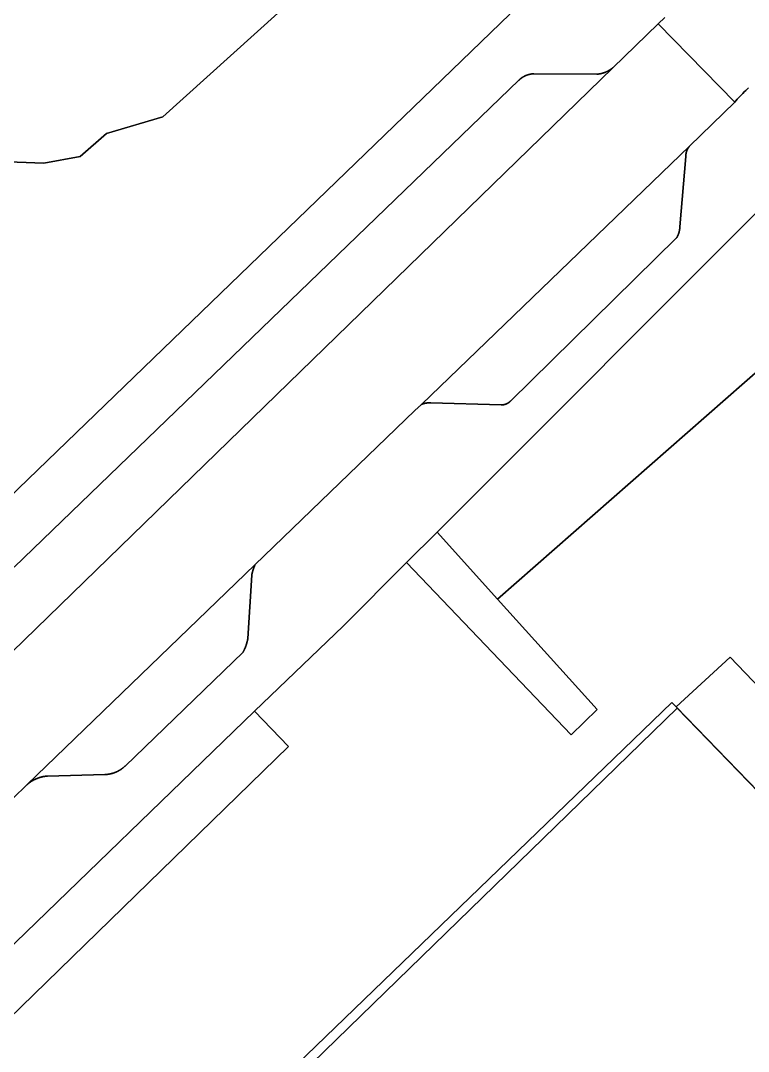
# Model space of a CAD drawing. Header units: metres. Extents: x -127 to 442, y -186 to 462.
# Drawn here: x 61.92 to 85.85, y 60.26 to 94.18 of the extents above; entities that cross this region are included whole.
import ezdxf

# ---------------------------------------------------------------- set-up
doc = ezdxf.new("R2010")
doc.units = ezdxf.units.M

msp = doc.modelspace()

# ---------------------------------------------------------------- linework, layer by layer
at = {"layer": 'building_2', "color": 1}
msp.add_lwpolyline([(104.297, 49.312), (104.68, 49.688), (83.508, 71.562), (71.508, 59.875), (72.352, 59.031), (73.648, 57.688), (74.773, 56.531), (76.391, 57.469), (75.078, 56.25), (80.109, 51.094), (83.438, 47.719), (83.984, 47.938), (84.32, 46.812), (85.305, 45.812), (86.844, 45.594), (88.094, 42.969), (89.672, 41.344), (89.781, 41.25), (93.445, 38.812), (92.781, 38.188), (93.102, 37.844), (104.633, 48.969), (104.297, 49.312)], close=True, dxfattribs=at)
at = {"layer": 'road_0', "color": 8}
for points in [[(78.006, 94.402), (57.075, 74.192)], [(61.661, 68.589), (62.132, 69.044), (69.625, 76.274), (74.886, 81.349), (74.886, 81.349), (75.098, 81.553), (83.913, 90.048), (85.404, 91.499), (82.892, 94.08), (81.391, 92.631), (61.228, 73.025)], [(61.706, 76.197), (78.306, 92.225), (78.306, 92.225), (78.31, 92.229), (78.314, 92.233), (78.318, 92.236), (78.322, 92.24), (78.326, 92.244), (78.33, 92.247), (78.334, 92.251), (78.338, 92.254), (78.343, 92.258), (78.347, 92.262), (78.351, 92.265), (78.355, 92.268), (78.359, 92.272), (78.364, 92.275), (78.368, 92.279), (78.372, 92.282), (78.377, 92.285), (78.381, 92.289), (78.386, 92.292), (78.39, 92.295), (78.395, 92.298), (78.399, 92.301), (78.404, 92.304), (78.408, 92.308), (78.413, 92.311), (78.417, 92.314), (78.422, 92.317), (78.426, 92.319), (78.431, 92.322), (78.436, 92.325), (78.44, 92.328), (78.445, 92.331), (78.45, 92.334), (78.455, 92.336), (78.459, 92.339), (78.464, 92.342), (78.469, 92.344), (78.474, 92.347), (78.479, 92.35), (78.483, 92.352), (78.488, 92.355), (78.493, 92.357), (78.498, 92.359), (78.503, 92.362), (78.508, 92.364), (78.513, 92.367), (78.518, 92.369), (78.523, 92.371), (78.528, 92.373), (78.533, 92.375), (78.538, 92.378), (78.543, 92.38), (78.548, 92.382), (78.553, 92.384), (78.558, 92.386), (78.563, 92.388), (78.569, 92.39), (78.574, 92.391), (78.579, 92.393), (78.584, 92.395), (78.589, 92.397), (78.594, 92.399), (78.6, 92.4), (78.605, 92.402), (78.61, 92.403), (78.615, 92.405), (78.621, 92.407), (78.626, 92.408), (78.631, 92.41), (78.636, 92.411), (78.642, 92.412), (78.647, 92.414), (78.652, 92.415), (78.658, 92.416), (78.663, 92.417), (78.668, 92.419), (78.674, 92.42), (78.679, 92.421), (78.684, 92.422), (78.69, 92.423), (78.695, 92.424), (78.701, 92.425), (78.706, 92.426), (78.711, 92.427), (78.717, 92.428), (78.722, 92.428), (78.728, 92.429), (78.733, 92.43), (78.738, 92.43), (78.744, 92.431), (78.749, 92.432), (78.755, 92.432), (78.76, 92.433), (78.766, 92.433), (78.771, 92.434), (78.777, 92.434), (78.782, 92.434), (78.788, 92.435), (78.793, 92.435), (78.793, 92.435), (80.866, 92.421), (80.866, 92.421), (80.872, 92.421), (80.878, 92.422), (80.883, 92.422), (80.889, 92.423), (80.895, 92.423), (80.901, 92.424), (80.907, 92.424), (80.912, 92.425), (80.918, 92.426), (80.924, 92.426), (80.93, 92.427), (80.935, 92.428), (80.941, 92.429), (80.947, 92.429), (80.953, 92.43), (80.958, 92.431), (80.964, 92.432), (80.97, 92.433), (80.976, 92.434), (80.981, 92.435), (80.987, 92.436), (80.993, 92.438), (80.998, 92.439), (81.004, 92.44), (81.01, 92.441), (81.015, 92.443), (81.021, 92.444), (81.027, 92.445), (81.032, 92.447), (81.038, 92.448), (81.044, 92.45), (81.049, 92.451), (81.055, 92.453), (81.06, 92.454), (81.066, 92.456), (81.072, 92.457), (81.077, 92.459), (81.083, 92.461), (81.088, 92.463), (81.094, 92.464), (81.099, 92.466), (81.105, 92.468), (81.11, 92.47), (81.116, 92.472), (81.121, 92.474), (81.127, 92.476), (81.132, 92.478), (81.137, 92.48), (81.143, 92.482), (81.148, 92.484), (81.154, 92.487), (81.159, 92.489), (81.164, 92.491), (81.17, 92.493), (81.175, 92.496), (81.18, 92.498), (81.186, 92.501), (81.191, 92.503), (81.196, 92.505), (81.201, 92.508), (81.207, 92.51), (81.212, 92.513), (81.217, 92.516), (81.222, 92.518), (81.227, 92.521), (81.232, 92.524), (81.238, 92.526), (81.243, 92.529), (81.248, 92.532), (81.253, 92.535), (81.258, 92.538), (81.263, 92.541), (81.268, 92.544), (81.273, 92.547), (81.278, 92.55), (81.283, 92.553), (81.288, 92.556), (81.293, 92.559), (81.298, 92.562), (81.303, 92.565), (81.307, 92.568), (81.312, 92.571), (81.317, 92.575), (81.322, 92.578), (81.327, 92.581), (81.331, 92.585), (81.336, 92.588), (81.341, 92.591), (81.345, 92.595), (81.35, 92.598), (81.355, 92.602), (81.359, 92.605), (81.364, 92.609), (81.369, 92.613), (81.373, 92.616), (81.378, 92.62), (81.382, 92.624), (81.387, 92.627), (81.391, 92.631), (81.391, 92.631), (82.892, 94.08), (83.109, 94.289)], [(83.109, 94.289), (82.892, 94.08), (85.404, 91.499), (85.404, 91.499), (85.446, 91.549), (85.49, 91.599), (85.534, 91.648), (85.579, 91.697), (85.624, 91.744), (85.671, 91.791), (85.718, 91.837), (85.766, 91.883), (85.815, 91.927), (85.864, 91.971)], [(61.228, 73.025), (81.391, 92.631), (81.391, 92.631), (81.387, 92.627), (81.382, 92.624), (81.378, 92.62), (81.373, 92.616), (81.369, 92.613), (81.364, 92.609), (81.359, 92.605), (81.355, 92.602), (81.35, 92.598), (81.345, 92.595), (81.341, 92.591), (81.336, 92.588), (81.331, 92.585), (81.327, 92.581), (81.322, 92.578), (81.317, 92.575), (81.312, 92.571), (81.307, 92.568), (81.303, 92.565), (81.298, 92.562), (81.293, 92.559), (81.288, 92.556), (81.283, 92.553), (81.278, 92.55), (81.273, 92.547), (81.268, 92.544), (81.263, 92.541), (81.258, 92.538), (81.253, 92.535), (81.248, 92.532), (81.243, 92.529), (81.238, 92.526), (81.232, 92.524), (81.227, 92.521), (81.222, 92.518), (81.217, 92.516), (81.212, 92.513), (81.207, 92.51), (81.201, 92.508), (81.196, 92.505), (81.191, 92.503), (81.186, 92.501), (81.18, 92.498), (81.175, 92.496), (81.17, 92.493), (81.164, 92.491), (81.159, 92.489), (81.154, 92.487), (81.148, 92.484), (81.143, 92.482), (81.137, 92.48), (81.132, 92.478), (81.127, 92.476), (81.121, 92.474), (81.116, 92.472), (81.11, 92.47), (81.105, 92.468), (81.099, 92.466), (81.094, 92.464), (81.088, 92.463), (81.083, 92.461), (81.077, 92.459), (81.072, 92.457), (81.066, 92.456), (81.06, 92.454), (81.055, 92.453), (81.049, 92.451), (81.044, 92.45), (81.038, 92.448), (81.032, 92.447), (81.027, 92.445), (81.021, 92.444), (81.015, 92.443), (81.01, 92.441), (81.004, 92.44), (80.998, 92.439), (80.993, 92.438), (80.987, 92.436), (80.981, 92.435), (80.976, 92.434), (80.97, 92.433), (80.964, 92.432), (80.958, 92.431), (80.953, 92.43), (80.947, 92.429), (80.941, 92.429), (80.935, 92.428), (80.93, 92.427), (80.924, 92.426), (80.918, 92.426), (80.912, 92.425), (80.907, 92.424), (80.901, 92.424), (80.895, 92.423), (80.889, 92.423), (80.883, 92.422), (80.878, 92.422), (80.872, 92.421), (80.866, 92.421), (80.866, 92.421), (78.793, 92.435), (78.793, 92.435), (78.788, 92.435), (78.782, 92.434), (78.777, 92.434), (78.771, 92.434), (78.766, 92.433), (78.76, 92.433), (78.755, 92.432), (78.749, 92.432), (78.744, 92.431), (78.738, 92.43), (78.733, 92.43), (78.728, 92.429), (78.722, 92.428), (78.717, 92.428), (78.711, 92.427), (78.706, 92.426), (78.701, 92.425), (78.695, 92.424), (78.69, 92.423), (78.684, 92.422), (78.679, 92.421), (78.674, 92.42), (78.668, 92.419), (78.663, 92.417), (78.658, 92.416), (78.652, 92.415), (78.647, 92.414), (78.642, 92.412), (78.636, 92.411), (78.631, 92.41), (78.626, 92.408), (78.621, 92.407), (78.615, 92.405), (78.61, 92.403), (78.605, 92.402), (78.6, 92.4), (78.594, 92.399), (78.589, 92.397), (78.584, 92.395), (78.579, 92.393), (78.574, 92.391), (78.569, 92.39), (78.563, 92.388), (78.558, 92.386), (78.553, 92.384), (78.548, 92.382), (78.543, 92.38), (78.538, 92.378), (78.533, 92.375), (78.528, 92.373), (78.523, 92.371), (78.518, 92.369), (78.513, 92.367), (78.508, 92.364), (78.503, 92.362), (78.498, 92.359), (78.493, 92.357), (78.488, 92.355), (78.483, 92.352), (78.479, 92.35), (78.474, 92.347), (78.469, 92.344), (78.464, 92.342), (78.459, 92.339), (78.455, 92.336), (78.45, 92.334), (78.445, 92.331), (78.44, 92.328), (78.436, 92.325), (78.431, 92.322), (78.426, 92.319), (78.422, 92.317), (78.417, 92.314), (78.413, 92.311), (78.408, 92.308), (78.404, 92.304), (78.399, 92.301), (78.395, 92.298), (78.39, 92.295), (78.386, 92.292), (78.381, 92.289), (78.377, 92.285), (78.372, 92.282), (78.368, 92.279), (78.364, 92.275), (78.359, 92.272), (78.355, 92.268), (78.351, 92.265), (78.347, 92.262), (78.343, 92.258), (78.338, 92.254), (78.334, 92.251), (78.33, 92.247), (78.326, 92.244), (78.322, 92.24), (78.318, 92.236), (78.314, 92.233), (78.31, 92.229), (78.306, 92.225), (78.306, 92.225), (61.706, 76.197)], [(85.864, 91.971), (85.815, 91.927), (85.766, 91.883), (85.718, 91.837), (85.671, 91.791), (85.624, 91.744), (85.579, 91.697), (85.534, 91.648), (85.49, 91.599), (85.446, 91.549), (85.404, 91.499), (85.404, 91.499), (83.913, 90.048), (83.913, 90.048), (83.911, 90.045), (83.908, 90.042), (83.906, 90.039), (83.904, 90.036), (83.902, 90.033), (83.899, 90.03), (83.897, 90.027), (83.895, 90.024), (83.893, 90.021), (83.891, 90.018), (83.889, 90.015), (83.887, 90.012), (83.885, 90.009), (83.882, 90.006), (83.88, 90.003), (83.878, 90), (83.877, 89.997), (83.875, 89.994), (83.873, 89.99), (83.871, 89.987), (83.869, 89.984), (83.867, 89.981), (83.865, 89.978), (83.863, 89.974), (83.862, 89.971), (83.86, 89.968), (83.858, 89.965), (83.856, 89.961), (83.855, 89.958), (83.853, 89.955), (83.851, 89.951), (83.85, 89.948), (83.848, 89.945), (83.846, 89.941), (83.845, 89.938), (83.843, 89.935), (83.842, 89.931), (83.84, 89.928), (83.839, 89.925), (83.837, 89.921), (83.836, 89.918), (83.834, 89.914), (83.833, 89.911), (83.832, 89.907), (83.83, 89.904), (83.829, 89.9), (83.828, 89.897), (83.827, 89.893), (83.825, 89.89), (83.824, 89.886), (83.823, 89.883), (83.822, 89.879), (83.821, 89.876), (83.82, 89.872), (83.819, 89.869), (83.817, 89.865), (83.816, 89.862), (83.815, 89.858), (83.814, 89.855), (83.813, 89.851), (83.813, 89.847), (83.812, 89.844), (83.811, 89.84), (83.81, 89.837), (83.809, 89.833), (83.808, 89.829), (83.807, 89.826), (83.807, 89.822), (83.806, 89.819), (83.805, 89.815), (83.805, 89.811), (83.804, 89.808), (83.803, 89.804), (83.803, 89.8), (83.802, 89.797), (83.802, 89.793), (83.801, 89.789), (83.801, 89.786), (83.8, 89.782), (83.8, 89.778), (83.799, 89.775), (83.799, 89.771), (83.798, 89.767), (83.798, 89.764), (83.798, 89.76), (83.797, 89.756), (83.797, 89.752), (83.797, 89.749), (83.797, 89.745), (83.797, 89.741), (83.796, 89.738), (83.796, 89.734), (83.796, 89.73), (83.796, 89.727), (83.796, 89.723), (83.796, 89.719), (83.796, 89.715), (83.796, 89.712), (83.796, 89.708), (83.796, 89.708), (83.602, 87.403), (83.602, 87.403), (83.602, 87.399), (83.602, 87.395), (83.602, 87.391), (83.601, 87.387), (83.601, 87.383), (83.601, 87.379), (83.601, 87.375), (83.6, 87.371), (83.6, 87.368), (83.6, 87.364), (83.599, 87.36), (83.599, 87.356), (83.599, 87.352), (83.598, 87.348), (83.598, 87.344), (83.597, 87.34), (83.597, 87.336), (83.596, 87.332), (83.596, 87.328), (83.595, 87.324), (83.595, 87.32), (83.594, 87.317), (83.594, 87.313), (83.593, 87.309), (83.592, 87.305), (83.592, 87.301), (83.591, 87.297), (83.59, 87.293), (83.59, 87.289), (83.589, 87.285), (83.588, 87.282), (83.587, 87.278), (83.587, 87.274), (83.586, 87.27), (83.585, 87.266), (83.584, 87.262), (83.583, 87.258), (83.582, 87.255), (83.582, 87.251), (83.581, 87.247), (83.58, 87.243), (83.579, 87.239), (83.578, 87.235), (83.577, 87.232), (83.576, 87.228), (83.575, 87.224), (83.574, 87.22), (83.573, 87.216), (83.571, 87.213), (83.57, 87.209), (83.569, 87.205), (83.568, 87.201), (83.567, 87.197), (83.566, 87.194), (83.565, 87.19), (83.563, 87.186), (83.562, 87.182), (83.561, 87.179), (83.559, 87.175), (83.558, 87.171), (83.557, 87.167), (83.556, 87.164), (83.554, 87.16), (83.553, 87.156), (83.551, 87.153), (83.55, 87.149), (83.549, 87.145), (83.547, 87.142), (83.546, 87.138), (83.544, 87.134), (83.543, 87.131), (83.541, 87.127), (83.54, 87.123), (83.538, 87.12), (83.536, 87.116), (83.535, 87.113), (83.533, 87.109), (83.532, 87.105), (83.53, 87.102), (83.528, 87.098), (83.527, 87.095), (83.525, 87.091), (83.523, 87.088), (83.521, 87.084), (83.52, 87.08), (83.518, 87.077), (83.516, 87.073), (83.514, 87.07), (83.512, 87.066), (83.51, 87.063), (83.509, 87.059), (83.507, 87.056), (83.505, 87.053), (83.503, 87.049), (83.501, 87.046), (83.499, 87.042), (83.497, 87.039), (83.495, 87.035), (83.493, 87.032), (83.493, 87.032), (78.03, 81.666), (78.03, 81.666), (78.028, 81.663), (78.025, 81.661), (78.023, 81.658), (78.02, 81.656), (78.018, 81.653), (78.015, 81.651), (78.013, 81.649), (78.01, 81.646), (78.008, 81.644), (78.005, 81.642), (78.002, 81.639), (78, 81.637), (77.997, 81.635), (77.994, 81.632), (77.992, 81.63), (77.989, 81.628), (77.986, 81.626), (77.984, 81.624), (77.981, 81.621), (77.978, 81.619), (77.975, 81.617), (77.972, 81.615), (77.969, 81.613), (77.967, 81.611), (77.964, 81.609), (77.961, 81.607), (77.958, 81.605), (77.955, 81.603), (77.952, 81.601), (77.949, 81.6), (77.946, 81.598), (77.943, 81.596), (77.94, 81.594), (77.937, 81.592), (77.934, 81.591), (77.931, 81.589), (77.928, 81.587), (77.925, 81.586), (77.922, 81.584), (77.919, 81.582), (77.915, 81.581), (77.912, 81.579), (77.909, 81.578), (77.906, 81.576), (77.903, 81.575), (77.9, 81.573), (77.896, 81.572), (77.893, 81.571), (77.89, 81.569), (77.887, 81.568), (77.884, 81.567), (77.88, 81.565), (77.877, 81.564), (77.874, 81.563), (77.87, 81.562), (77.867, 81.56), (77.864, 81.559), (77.86, 81.558), (77.857, 81.557), (77.854, 81.556), (77.85, 81.555), (77.847, 81.554), (77.844, 81.553), (77.84, 81.552), (77.837, 81.551), (77.834, 81.551), (77.83, 81.55), (77.827, 81.549), (77.823, 81.548), (77.82, 81.547), (77.816, 81.547), (77.813, 81.546), (77.81, 81.545), (77.806, 81.545), (77.803, 81.544), (77.799, 81.544), (77.796, 81.543), (77.792, 81.543), (77.789, 81.542), (77.785, 81.542), (77.782, 81.541), (77.778, 81.541), (77.775, 81.54), (77.771, 81.54), (77.768, 81.54), (77.764, 81.54), (77.761, 81.539), (77.757, 81.539), (77.754, 81.539), (77.75, 81.539), (77.747, 81.539), (77.743, 81.539), (77.74, 81.539), (77.736, 81.539), (77.733, 81.539), (77.729, 81.539), (77.726, 81.539), (77.722, 81.539), (77.719, 81.539), (77.719, 81.539), (75.408, 81.605), (75.408, 81.605), (75.405, 81.605), (75.402, 81.605), (75.398, 81.606), (75.395, 81.606), (75.392, 81.606), (75.389, 81.606), (75.386, 81.606), (75.382, 81.606), (75.379, 81.606), (75.376, 81.606), (75.373, 81.606), (75.37, 81.606), (75.366, 81.606), (75.363, 81.606), (75.36, 81.606), (75.357, 81.606), (75.354, 81.606), (75.35, 81.606), (75.347, 81.606), (75.344, 81.606), (75.341, 81.606), (75.338, 81.606), (75.334, 81.606), (75.331, 81.605), (75.328, 81.605), (75.325, 81.605), (75.322, 81.605), (75.318, 81.605), (75.315, 81.604), (75.312, 81.604), (75.309, 81.604), (75.306, 81.604), (75.302, 81.603), (75.299, 81.603), (75.296, 81.603), (75.293, 81.603), (75.29, 81.602), (75.286, 81.602), (75.283, 81.601), (75.28, 81.601), (75.277, 81.601), (75.274, 81.6), (75.271, 81.6), (75.267, 81.599), (75.264, 81.599), (75.261, 81.598), (75.258, 81.598), (75.255, 81.597), (75.252, 81.597), (75.248, 81.596), (75.245, 81.596), (75.242, 81.595), (75.239, 81.595), (75.236, 81.594), (75.233, 81.594), (75.23, 81.593), (75.226, 81.592), (75.223, 81.592), (75.22, 81.591), (75.217, 81.59), (75.214, 81.59), (75.211, 81.589), (75.208, 81.588), (75.205, 81.587), (75.201, 81.587), (75.198, 81.586), (75.195, 81.585), (75.192, 81.584), (75.189, 81.584), (75.186, 81.583), (75.183, 81.582), (75.18, 81.581), (75.177, 81.58), (75.174, 81.579), (75.17, 81.579), (75.167, 81.578), (75.164, 81.577), (75.161, 81.576), (75.158, 81.575), (75.155, 81.574), (75.152, 81.573), (75.149, 81.572), (75.146, 81.571), (75.143, 81.57), (75.14, 81.569), (75.137, 81.568), (75.134, 81.567), (75.131, 81.566), (75.128, 81.565), (75.125, 81.563), (75.122, 81.562), (75.119, 81.561), (75.116, 81.56), (75.113, 81.559), (75.11, 81.558), (75.107, 81.557), (75.104, 81.555), (75.101, 81.554), (75.098, 81.553), (75.098, 81.553), (74.886, 81.349), (69.625, 76.274), (69.625, 76.274), (69.624, 76.271), (69.622, 76.267), (69.621, 76.264), (69.62, 76.261), (69.618, 76.257), (69.617, 76.254), (69.616, 76.251), (69.614, 76.248), (69.613, 76.244), (69.612, 76.241), (69.61, 76.238), (69.609, 76.234), (69.608, 76.231), (69.606, 76.228), (69.605, 76.224), (69.604, 76.221), (69.603, 76.218), (69.601, 76.214), (69.6, 76.211), (69.599, 76.208), (69.598, 76.204), (69.596, 76.201), (69.595, 76.198), (69.594, 76.194), (69.593, 76.191), (69.591, 76.188), (69.59, 76.184), (69.589, 76.181), (69.588, 76.177), (69.587, 76.174), (69.585, 76.171), (69.584, 76.167), (69.583, 76.164), (69.582, 76.161), (69.581, 76.157), (69.579, 76.154), (69.578, 76.151), (69.577, 76.147), (69.576, 76.144), (69.575, 76.14), (69.574, 76.137), (69.573, 76.134), (69.571, 76.13), (69.57, 76.127), (69.569, 76.123), (69.568, 76.12), (69.567, 76.117), (69.566, 76.113), (69.565, 76.11), (69.564, 76.106), (69.563, 76.103), (69.562, 76.1), (69.56, 76.096), (69.559, 76.093), (69.558, 76.089), (69.557, 76.086), (69.556, 76.083), (69.555, 76.079), (69.554, 76.076), (69.553, 76.072), (69.552, 76.069), (69.551, 76.066), (69.55, 76.062), (69.549, 76.059), (69.548, 76.055), (69.547, 76.052), (69.546, 76.048), (69.545, 76.045), (69.544, 76.042), (69.543, 76.038), (69.542, 76.035), (69.541, 76.031), (69.54, 76.028), (69.539, 76.024), (69.538, 76.021), (69.537, 76.018), (69.536, 76.014), (69.535, 76.011), (69.534, 76.007), (69.534, 76.004), (69.533, 76), (69.532, 75.997), (69.531, 75.993), (69.53, 75.99), (69.529, 75.987), (69.528, 75.983), (69.527, 75.98), (69.526, 75.976), (69.525, 75.973), (69.525, 75.969), (69.524, 75.966), (69.523, 75.962), (69.522, 75.959), (69.521, 75.955), (69.52, 75.952), (69.519, 75.948), (69.519, 75.945), (69.518, 75.941), (69.517, 75.938), (69.517, 75.938), (69.39, 73.846), (69.39, 73.846), (69.389, 73.841), (69.388, 73.837), (69.387, 73.832), (69.387, 73.827), (69.386, 73.822), (69.385, 73.818), (69.384, 73.813), (69.383, 73.808), (69.382, 73.803), (69.381, 73.799), (69.38, 73.794), (69.379, 73.789), (69.378, 73.784), (69.377, 73.78), (69.376, 73.775), (69.375, 73.77), (69.374, 73.766), (69.373, 73.761), (69.372, 73.756), (69.37, 73.752), (69.369, 73.747), (69.368, 73.742), (69.367, 73.738), (69.366, 73.733), (69.364, 73.728), (69.363, 73.724), (69.362, 73.719), (69.361, 73.714), (69.359, 73.71), (69.358, 73.705), (69.357, 73.7), (69.356, 73.696), (69.354, 73.691), (69.353, 73.686), (69.351, 73.682), (69.35, 73.677), (69.349, 73.673), (69.347, 73.668), (69.346, 73.663), (69.344, 73.659), (69.343, 73.654), (69.341, 73.65), (69.34, 73.645), (69.338, 73.64), (69.337, 73.636), (69.335, 73.631), (69.334, 73.627), (69.332, 73.622), (69.331, 73.618), (69.329, 73.613), (69.327, 73.609), (69.326, 73.604), (69.324, 73.599), (69.323, 73.595), (69.321, 73.59), (69.319, 73.586), (69.317, 73.581), (69.316, 73.577), (69.314, 73.572), (69.312, 73.568), (69.31, 73.563), (69.309, 73.559), (69.307, 73.554), (69.305, 73.55), (69.303, 73.546), (69.301, 73.541), (69.299, 73.537), (69.298, 73.532), (69.296, 73.528), (69.294, 73.523), (69.292, 73.519), (69.29, 73.515), (69.288, 73.51), (69.286, 73.506), (69.284, 73.501), (69.282, 73.497), (69.28, 73.493), (69.278, 73.488), (69.276, 73.484), (69.274, 73.479), (69.272, 73.475), (69.27, 73.471), (69.268, 73.466), (69.266, 73.462), (69.263, 73.458), (69.261, 73.453), (69.259, 73.449), (69.257, 73.445), (69.255, 73.441), (69.252, 73.436), (69.25, 73.432), (69.248, 73.428), (69.246, 73.423), (69.244, 73.419), (69.241, 73.415), (69.239, 73.411), (69.237, 73.406), (69.234, 73.402), (69.232, 73.398), (69.232, 73.398), (65.353, 69.653), (65.353, 69.653), (65.348, 69.648), (65.342, 69.643), (65.337, 69.638), (65.331, 69.632), (65.326, 69.627), (65.32, 69.622), (65.314, 69.618), (65.309, 69.613), (65.303, 69.608), (65.297, 69.603), (65.292, 69.598), (65.286, 69.593), (65.28, 69.589), (65.274, 69.584), (65.268, 69.58), (65.262, 69.575), (65.256, 69.571), (65.25, 69.566), (65.244, 69.562), (65.238, 69.557), (65.232, 69.553), (65.226, 69.549), (65.22, 69.544), (65.213, 69.54), (65.207, 69.536), (65.201, 69.532), (65.195, 69.528), (65.188, 69.524), (65.182, 69.52), (65.175, 69.516), (65.169, 69.512), (65.163, 69.509), (65.156, 69.505), (65.15, 69.501), (65.143, 69.497), (65.136, 69.494), (65.13, 69.49), (65.123, 69.487), (65.117, 69.483), (65.11, 69.48), (65.103, 69.477), (65.097, 69.473), (65.09, 69.47), (65.083, 69.467), (65.076, 69.464), (65.069, 69.461), (65.063, 69.457), (65.056, 69.454), (65.049, 69.452), (65.042, 69.449), (65.035, 69.446), (65.028, 69.443), (65.021, 69.44), (65.014, 69.438), (65.007, 69.435), (65, 69.432), (64.993, 69.43), (64.986, 69.427), (64.979, 69.425), (64.972, 69.423), (64.965, 69.42), (64.957, 69.418), (64.95, 69.416), (64.943, 69.414), (64.936, 69.412), (64.929, 69.41), (64.922, 69.408), (64.914, 69.406), (64.907, 69.404), (64.9, 69.402), (64.893, 69.4), (64.885, 69.398), (64.878, 69.397), (64.871, 69.395), (64.863, 69.394), (64.856, 69.392), (64.849, 69.391), (64.841, 69.389), (64.834, 69.388), (64.826, 69.387), (64.819, 69.385), (64.812, 69.384), (64.804, 69.383), (64.797, 69.382), (64.789, 69.381), (64.782, 69.38), (64.775, 69.379), (64.767, 69.378), (64.76, 69.378), (64.752, 69.377), (64.745, 69.376), (64.737, 69.376), (64.73, 69.375), (64.722, 69.375), (64.715, 69.374), (64.707, 69.374), (64.7, 69.373), (64.692, 69.373), (64.685, 69.373), (64.685, 69.373), (62.8, 69.324), (62.8, 69.324), (62.793, 69.323), (62.785, 69.323), (62.778, 69.322), (62.77, 69.321), (62.763, 69.32), (62.756, 69.32), (62.748, 69.319), (62.741, 69.318), (62.733, 69.317), (62.726, 69.316), (62.719, 69.315), (62.711, 69.313), (62.704, 69.312), (62.697, 69.311), (62.689, 69.31), (62.682, 69.308), (62.675, 69.307), (62.667, 69.306), (62.66, 69.304), (62.653, 69.303), (62.646, 69.301), (62.638, 69.299), (62.631, 69.298), (62.624, 69.296), (62.617, 69.294), (62.609, 69.293), (62.602, 69.291), (62.595, 69.289), (62.588, 69.287), (62.581, 69.285), (62.573, 69.283), (62.566, 69.281), (62.559, 69.279), (62.552, 69.277), (62.545, 69.274), (62.538, 69.272), (62.531, 69.27), (62.524, 69.268), (62.517, 69.265), (62.51, 69.263), (62.503, 69.26), (62.496, 69.258), (62.489, 69.255), (62.482, 69.253), (62.475, 69.25), (62.468, 69.247), (62.461, 69.244), (62.454, 69.242), (62.447, 69.239), (62.44, 69.236), (62.433, 69.233), (62.427, 69.23), (62.42, 69.227), (62.413, 69.224), (62.406, 69.221), (62.399, 69.218), (62.393, 69.215), (62.386, 69.211), (62.379, 69.208), (62.373, 69.205), (62.366, 69.201), (62.359, 69.198), (62.353, 69.195), (62.346, 69.191), (62.34, 69.188), (62.333, 69.184), (62.327, 69.18), (62.32, 69.177), (62.314, 69.173), (62.307, 69.169), (62.301, 69.166), (62.294, 69.162), (62.288, 69.158), (62.282, 69.154), (62.275, 69.15), (62.269, 69.146), (62.263, 69.142), (62.257, 69.138), (62.25, 69.134), (62.244, 69.13), (62.238, 69.126), (62.232, 69.121), (62.226, 69.117), (62.22, 69.113), (62.214, 69.109), (62.208, 69.104), (62.202, 69.1), (62.196, 69.095), (62.19, 69.091), (62.184, 69.086), (62.178, 69.082), (62.172, 69.077), (62.166, 69.073), (62.161, 69.068), (62.155, 69.063), (62.149, 69.058), (62.143, 69.054), (62.138, 69.049), (62.132, 69.044), (62.132, 69.044), (61.661, 68.589)], [(43.975, 46.648), (69.615, 71.453), (69.615, 71.453), (72.524, 74.26), (74.609, 76.346), (75.614, 77.352), (86.63, 88.376)]]:
    msp.add_lwpolyline(points, dxfattribs=at)
for points in [[(83.913, 90.048), (75.098, 81.553), (75.098, 81.553), (75.101, 81.554), (75.104, 81.555), (75.107, 81.557), (75.11, 81.558), (75.113, 81.559), (75.116, 81.56), (75.119, 81.561), (75.122, 81.562), (75.125, 81.563), (75.128, 81.565), (75.131, 81.566), (75.134, 81.567), (75.137, 81.568), (75.14, 81.569), (75.143, 81.57), (75.146, 81.571), (75.149, 81.572), (75.152, 81.573), (75.155, 81.574), (75.158, 81.575), (75.161, 81.576), (75.164, 81.577), (75.167, 81.578), (75.17, 81.579), (75.174, 81.579), (75.177, 81.58), (75.18, 81.581), (75.183, 81.582), (75.186, 81.583), (75.189, 81.584), (75.192, 81.584), (75.195, 81.585), (75.198, 81.586), (75.201, 81.587), (75.205, 81.587), (75.208, 81.588), (75.211, 81.589), (75.214, 81.59), (75.217, 81.59), (75.22, 81.591), (75.223, 81.592), (75.226, 81.592), (75.23, 81.593), (75.233, 81.594), (75.236, 81.594), (75.239, 81.595), (75.242, 81.595), (75.245, 81.596), (75.248, 81.596), (75.252, 81.597), (75.255, 81.597), (75.258, 81.598), (75.261, 81.598), (75.264, 81.599), (75.267, 81.599), (75.271, 81.6), (75.274, 81.6), (75.277, 81.601), (75.28, 81.601), (75.283, 81.601), (75.286, 81.602), (75.29, 81.602), (75.293, 81.603), (75.296, 81.603), (75.299, 81.603), (75.302, 81.603), (75.306, 81.604), (75.309, 81.604), (75.312, 81.604), (75.315, 81.604), (75.318, 81.605), (75.322, 81.605), (75.325, 81.605), (75.328, 81.605), (75.331, 81.605), (75.334, 81.606), (75.338, 81.606), (75.341, 81.606), (75.344, 81.606), (75.347, 81.606), (75.35, 81.606), (75.354, 81.606), (75.357, 81.606), (75.36, 81.606), (75.363, 81.606), (75.366, 81.606), (75.37, 81.606), (75.373, 81.606), (75.376, 81.606), (75.379, 81.606), (75.382, 81.606), (75.386, 81.606), (75.389, 81.606), (75.392, 81.606), (75.395, 81.606), (75.398, 81.606), (75.402, 81.605), (75.405, 81.605), (75.408, 81.605), (75.408, 81.605), (77.719, 81.539), (77.719, 81.539), (77.722, 81.539), (77.726, 81.539), (77.729, 81.539), (77.733, 81.539), (77.736, 81.539), (77.74, 81.539), (77.743, 81.539), (77.747, 81.539), (77.75, 81.539), (77.754, 81.539), (77.757, 81.539), (77.761, 81.539), (77.764, 81.54), (77.768, 81.54), (77.771, 81.54), (77.775, 81.54), (77.778, 81.541), (77.782, 81.541), (77.785, 81.542), (77.789, 81.542), (77.792, 81.543), (77.796, 81.543), (77.799, 81.544), (77.803, 81.544), (77.806, 81.545), (77.81, 81.545), (77.813, 81.546), (77.816, 81.547), (77.82, 81.547), (77.823, 81.548), (77.827, 81.549), (77.83, 81.55), (77.834, 81.551), (77.837, 81.551), (77.84, 81.552), (77.844, 81.553), (77.847, 81.554), (77.85, 81.555), (77.854, 81.556), (77.857, 81.557), (77.86, 81.558), (77.864, 81.559), (77.867, 81.56), (77.87, 81.562), (77.874, 81.563), (77.877, 81.564), (77.88, 81.565), (77.884, 81.567), (77.887, 81.568), (77.89, 81.569), (77.893, 81.571), (77.896, 81.572), (77.9, 81.573), (77.903, 81.575), (77.906, 81.576), (77.909, 81.578), (77.912, 81.579), (77.915, 81.581), (77.919, 81.582), (77.922, 81.584), (77.925, 81.586), (77.928, 81.587), (77.931, 81.589), (77.934, 81.591), (77.937, 81.592), (77.94, 81.594), (77.943, 81.596), (77.946, 81.598), (77.949, 81.6), (77.952, 81.601), (77.955, 81.603), (77.958, 81.605), (77.961, 81.607), (77.964, 81.609), (77.967, 81.611), (77.969, 81.613), (77.972, 81.615), (77.975, 81.617), (77.978, 81.619), (77.981, 81.621), (77.984, 81.624), (77.986, 81.626), (77.989, 81.628), (77.992, 81.63), (77.994, 81.632), (77.997, 81.635), (78, 81.637), (78.002, 81.639), (78.005, 81.642), (78.008, 81.644), (78.01, 81.646), (78.013, 81.649), (78.015, 81.651), (78.018, 81.653), (78.02, 81.656), (78.023, 81.658), (78.025, 81.661), (78.028, 81.663), (78.03, 81.666), (78.03, 81.666), (83.493, 87.032), (83.493, 87.032), (83.495, 87.035), (83.497, 87.039), (83.499, 87.042), (83.501, 87.046), (83.503, 87.049), (83.505, 87.053), (83.507, 87.056), (83.509, 87.059), (83.51, 87.063), (83.512, 87.066), (83.514, 87.07), (83.516, 87.073), (83.518, 87.077), (83.52, 87.08), (83.521, 87.084), (83.523, 87.088), (83.525, 87.091), (83.527, 87.095), (83.528, 87.098), (83.53, 87.102), (83.532, 87.105), (83.533, 87.109), (83.535, 87.113), (83.536, 87.116), (83.538, 87.12), (83.54, 87.123), (83.541, 87.127), (83.543, 87.131), (83.544, 87.134), (83.546, 87.138), (83.547, 87.142), (83.549, 87.145), (83.55, 87.149), (83.551, 87.153), (83.553, 87.156), (83.554, 87.16), (83.556, 87.164), (83.557, 87.167), (83.558, 87.171), (83.559, 87.175), (83.561, 87.179), (83.562, 87.182), (83.563, 87.186), (83.565, 87.19), (83.566, 87.194), (83.567, 87.197), (83.568, 87.201), (83.569, 87.205), (83.57, 87.209), (83.571, 87.213), (83.573, 87.216), (83.574, 87.22), (83.575, 87.224), (83.576, 87.228), (83.577, 87.232), (83.578, 87.235), (83.579, 87.239), (83.58, 87.243), (83.581, 87.247), (83.582, 87.251), (83.582, 87.255), (83.583, 87.258), (83.584, 87.262), (83.585, 87.266), (83.586, 87.27), (83.587, 87.274), (83.587, 87.278), (83.588, 87.282), (83.589, 87.285), (83.59, 87.289), (83.59, 87.293), (83.591, 87.297), (83.592, 87.301), (83.592, 87.305), (83.593, 87.309), (83.594, 87.313), (83.594, 87.317), (83.595, 87.32), (83.595, 87.324), (83.596, 87.328), (83.596, 87.332), (83.597, 87.336), (83.597, 87.34), (83.598, 87.344), (83.598, 87.348), (83.599, 87.352), (83.599, 87.356), (83.599, 87.36), (83.6, 87.364), (83.6, 87.368), (83.6, 87.371), (83.601, 87.375), (83.601, 87.379), (83.601, 87.383), (83.601, 87.387), (83.602, 87.391), (83.602, 87.395), (83.602, 87.399), (83.602, 87.403), (83.602, 87.403), (83.796, 89.708), (83.796, 89.708), (83.796, 89.712), (83.796, 89.715), (83.796, 89.719), (83.796, 89.723), (83.796, 89.727), (83.796, 89.73), (83.796, 89.734), (83.796, 89.738), (83.797, 89.741), (83.797, 89.745), (83.797, 89.749), (83.797, 89.752), (83.797, 89.756), (83.798, 89.76), (83.798, 89.764), (83.798, 89.767), (83.799, 89.771), (83.799, 89.775), (83.8, 89.778), (83.8, 89.782), (83.801, 89.786), (83.801, 89.789), (83.802, 89.793), (83.802, 89.797), (83.803, 89.8), (83.803, 89.804), (83.804, 89.808), (83.805, 89.811), (83.805, 89.815), (83.806, 89.819), (83.807, 89.822), (83.807, 89.826), (83.808, 89.829), (83.809, 89.833), (83.81, 89.837), (83.811, 89.84), (83.812, 89.844), (83.813, 89.847), (83.813, 89.851), (83.814, 89.855), (83.815, 89.858), (83.816, 89.862), (83.817, 89.865), (83.819, 89.869), (83.82, 89.872), (83.821, 89.876), (83.822, 89.879), (83.823, 89.883), (83.824, 89.886), (83.825, 89.89), (83.827, 89.893), (83.828, 89.897), (83.829, 89.9), (83.83, 89.904), (83.832, 89.907), (83.833, 89.911), (83.834, 89.914), (83.836, 89.918), (83.837, 89.921), (83.839, 89.925), (83.84, 89.928), (83.842, 89.931), (83.843, 89.935), (83.845, 89.938), (83.846, 89.941), (83.848, 89.945), (83.85, 89.948), (83.851, 89.951), (83.853, 89.955), (83.855, 89.958), (83.856, 89.961), (83.858, 89.965), (83.86, 89.968), (83.862, 89.971), (83.863, 89.974), (83.865, 89.978), (83.867, 89.981), (83.869, 89.984), (83.871, 89.987), (83.873, 89.99), (83.875, 89.994), (83.877, 89.997), (83.878, 90), (83.88, 90.003), (83.882, 90.006), (83.885, 90.009), (83.887, 90.012), (83.889, 90.015), (83.891, 90.018), (83.893, 90.021), (83.895, 90.024), (83.897, 90.027), (83.899, 90.03), (83.902, 90.033), (83.904, 90.036), (83.906, 90.039), (83.908, 90.042), (83.911, 90.045), (83.913, 90.048)], [(69.625, 76.274), (62.132, 69.044), (62.132, 69.044), (62.138, 69.049), (62.143, 69.054), (62.149, 69.058), (62.155, 69.063), (62.161, 69.068), (62.166, 69.073), (62.172, 69.077), (62.178, 69.082), (62.184, 69.086), (62.19, 69.091), (62.196, 69.095), (62.202, 69.1), (62.208, 69.104), (62.214, 69.109), (62.22, 69.113), (62.226, 69.117), (62.232, 69.121), (62.238, 69.126), (62.244, 69.13), (62.25, 69.134), (62.257, 69.138), (62.263, 69.142), (62.269, 69.146), (62.275, 69.15), (62.282, 69.154), (62.288, 69.158), (62.294, 69.162), (62.301, 69.166), (62.307, 69.169), (62.314, 69.173), (62.32, 69.177), (62.327, 69.18), (62.333, 69.184), (62.34, 69.188), (62.346, 69.191), (62.353, 69.195), (62.359, 69.198), (62.366, 69.201), (62.373, 69.205), (62.379, 69.208), (62.386, 69.211), (62.393, 69.215), (62.399, 69.218), (62.406, 69.221), (62.413, 69.224), (62.42, 69.227), (62.427, 69.23), (62.433, 69.233), (62.44, 69.236), (62.447, 69.239), (62.454, 69.242), (62.461, 69.244), (62.468, 69.247), (62.475, 69.25), (62.482, 69.253), (62.489, 69.255), (62.496, 69.258), (62.503, 69.26), (62.51, 69.263), (62.517, 69.265), (62.524, 69.268), (62.531, 69.27), (62.538, 69.272), (62.545, 69.274), (62.552, 69.277), (62.559, 69.279), (62.566, 69.281), (62.573, 69.283), (62.581, 69.285), (62.588, 69.287), (62.595, 69.289), (62.602, 69.291), (62.609, 69.293), (62.617, 69.294), (62.624, 69.296), (62.631, 69.298), (62.638, 69.299), (62.646, 69.301), (62.653, 69.303), (62.66, 69.304), (62.667, 69.306), (62.675, 69.307), (62.682, 69.308), (62.689, 69.31), (62.697, 69.311), (62.704, 69.312), (62.711, 69.313), (62.719, 69.315), (62.726, 69.316), (62.733, 69.317), (62.741, 69.318), (62.748, 69.319), (62.756, 69.32), (62.763, 69.32), (62.77, 69.321), (62.778, 69.322), (62.785, 69.323), (62.793, 69.323), (62.8, 69.324), (62.8, 69.324), (64.685, 69.373), (64.685, 69.373), (64.692, 69.373), (64.7, 69.373), (64.707, 69.374), (64.715, 69.374), (64.722, 69.375), (64.73, 69.375), (64.737, 69.376), (64.745, 69.376), (64.752, 69.377), (64.76, 69.378), (64.767, 69.378), (64.775, 69.379), (64.782, 69.38), (64.789, 69.381), (64.797, 69.382), (64.804, 69.383), (64.812, 69.384), (64.819, 69.385), (64.826, 69.387), (64.834, 69.388), (64.841, 69.389), (64.849, 69.391), (64.856, 69.392), (64.863, 69.394), (64.871, 69.395), (64.878, 69.397), (64.885, 69.398), (64.893, 69.4), (64.9, 69.402), (64.907, 69.404), (64.914, 69.406), (64.922, 69.408), (64.929, 69.41), (64.936, 69.412), (64.943, 69.414), (64.95, 69.416), (64.957, 69.418), (64.965, 69.42), (64.972, 69.423), (64.979, 69.425), (64.986, 69.427), (64.993, 69.43), (65, 69.432), (65.007, 69.435), (65.014, 69.438), (65.021, 69.44), (65.028, 69.443), (65.035, 69.446), (65.042, 69.449), (65.049, 69.452), (65.056, 69.454), (65.063, 69.457), (65.069, 69.461), (65.076, 69.464), (65.083, 69.467), (65.09, 69.47), (65.097, 69.473), (65.103, 69.477), (65.11, 69.48), (65.117, 69.483), (65.123, 69.487), (65.13, 69.49), (65.136, 69.494), (65.143, 69.497), (65.15, 69.501), (65.156, 69.505), (65.163, 69.509), (65.169, 69.512), (65.175, 69.516), (65.182, 69.52), (65.188, 69.524), (65.195, 69.528), (65.201, 69.532), (65.207, 69.536), (65.213, 69.54), (65.22, 69.544), (65.226, 69.549), (65.232, 69.553), (65.238, 69.557), (65.244, 69.562), (65.25, 69.566), (65.256, 69.571), (65.262, 69.575), (65.268, 69.58), (65.274, 69.584), (65.28, 69.589), (65.286, 69.593), (65.292, 69.598), (65.297, 69.603), (65.303, 69.608), (65.309, 69.613), (65.314, 69.618), (65.32, 69.622), (65.326, 69.627), (65.331, 69.632), (65.337, 69.638), (65.342, 69.643), (65.348, 69.648), (65.353, 69.653), (65.353, 69.653), (69.232, 73.398), (69.232, 73.398), (69.234, 73.402), (69.237, 73.406), (69.239, 73.411), (69.241, 73.415), (69.244, 73.419), (69.246, 73.423), (69.248, 73.428), (69.25, 73.432), (69.252, 73.436), (69.255, 73.441), (69.257, 73.445), (69.259, 73.449), (69.261, 73.453), (69.263, 73.458), (69.266, 73.462), (69.268, 73.466), (69.27, 73.471), (69.272, 73.475), (69.274, 73.479), (69.276, 73.484), (69.278, 73.488), (69.28, 73.493), (69.282, 73.497), (69.284, 73.501), (69.286, 73.506), (69.288, 73.51), (69.29, 73.515), (69.292, 73.519), (69.294, 73.523), (69.296, 73.528), (69.298, 73.532), (69.299, 73.537), (69.301, 73.541), (69.303, 73.546), (69.305, 73.55), (69.307, 73.554), (69.309, 73.559), (69.31, 73.563), (69.312, 73.568), (69.314, 73.572), (69.316, 73.577), (69.317, 73.581), (69.319, 73.586), (69.321, 73.59), (69.323, 73.595), (69.324, 73.599), (69.326, 73.604), (69.327, 73.609), (69.329, 73.613), (69.331, 73.618), (69.332, 73.622), (69.334, 73.627), (69.335, 73.631), (69.337, 73.636), (69.338, 73.64), (69.34, 73.645), (69.341, 73.65), (69.343, 73.654), (69.344, 73.659), (69.346, 73.663), (69.347, 73.668), (69.349, 73.673), (69.35, 73.677), (69.351, 73.682), (69.353, 73.686), (69.354, 73.691), (69.356, 73.696), (69.357, 73.7), (69.358, 73.705), (69.359, 73.71), (69.361, 73.714), (69.362, 73.719), (69.363, 73.724), (69.364, 73.728), (69.366, 73.733), (69.367, 73.738), (69.368, 73.742), (69.369, 73.747), (69.37, 73.752), (69.372, 73.756), (69.373, 73.761), (69.374, 73.766), (69.375, 73.77), (69.376, 73.775), (69.377, 73.78), (69.378, 73.784), (69.379, 73.789), (69.38, 73.794), (69.381, 73.799), (69.382, 73.803), (69.383, 73.808), (69.384, 73.813), (69.385, 73.818), (69.386, 73.822), (69.387, 73.827), (69.387, 73.832), (69.388, 73.837), (69.389, 73.841), (69.39, 73.846), (69.39, 73.846), (69.517, 75.938), (69.517, 75.938), (69.518, 75.941), (69.519, 75.945), (69.519, 75.948), (69.52, 75.952), (69.521, 75.955), (69.522, 75.959), (69.523, 75.962), (69.524, 75.966), (69.525, 75.969), (69.525, 75.973), (69.526, 75.976), (69.527, 75.98), (69.528, 75.983), (69.529, 75.987), (69.53, 75.99), (69.531, 75.993), (69.532, 75.997), (69.533, 76), (69.534, 76.004), (69.534, 76.007), (69.535, 76.011), (69.536, 76.014), (69.537, 76.018), (69.538, 76.021), (69.539, 76.024), (69.54, 76.028), (69.541, 76.031), (69.542, 76.035), (69.543, 76.038), (69.544, 76.042), (69.545, 76.045), (69.546, 76.048), (69.547, 76.052), (69.548, 76.055), (69.549, 76.059), (69.55, 76.062), (69.551, 76.066), (69.552, 76.069), (69.553, 76.072), (69.554, 76.076), (69.555, 76.079), (69.556, 76.083), (69.557, 76.086), (69.558, 76.089), (69.559, 76.093), (69.56, 76.096), (69.562, 76.1), (69.563, 76.103), (69.564, 76.106), (69.565, 76.11), (69.566, 76.113), (69.567, 76.117), (69.568, 76.12), (69.569, 76.123), (69.57, 76.127), (69.571, 76.13), (69.573, 76.134), (69.574, 76.137), (69.575, 76.14), (69.576, 76.144), (69.577, 76.147), (69.578, 76.151), (69.579, 76.154), (69.581, 76.157), (69.582, 76.161), (69.583, 76.164), (69.584, 76.167), (69.585, 76.171), (69.587, 76.174), (69.588, 76.177), (69.589, 76.181), (69.59, 76.184), (69.591, 76.188), (69.593, 76.191), (69.594, 76.194), (69.595, 76.198), (69.596, 76.201), (69.598, 76.204), (69.599, 76.208), (69.6, 76.211), (69.601, 76.214), (69.603, 76.218), (69.604, 76.221), (69.605, 76.224), (69.606, 76.228), (69.608, 76.231), (69.609, 76.234), (69.61, 76.238), (69.612, 76.241), (69.613, 76.244), (69.614, 76.248), (69.616, 76.251), (69.617, 76.254), (69.618, 76.257), (69.62, 76.261), (69.621, 76.264), (69.622, 76.267), (69.624, 76.271), (69.625, 76.274)], [(95.207, 67.401), (92.945, 65.205), (85.258, 73.236), (83.479, 71.606), (89.877, 64.99), (95.477, 64.97), (95.549, 65.039), (97.129, 63.396), (98.699, 61.759), (98.834, 61.709), (100.762, 63.584), (101.916, 62.404), (106.896, 67.198), (105.62, 68.485), (106.796, 69.635), (103.541, 72.97), (102.355, 71.841), (101.139, 73.142), (98.67, 70.762), (96.148, 68.33), (97.39, 67.042), (96.45, 66.121), (95.207, 67.401)]]:
    msp.add_lwpolyline(points, close=True, dxfattribs=at)
at = {"layer": 'terrain_0', "color": 8}
msp.add_lwpolyline([(77.604, 75.143), (80.877, 71.511), (80.026, 70.676), (74.609, 76.346), (72.524, 74.26), (69.615, 71.453), (70.73, 70.297), (45.166, 45.402), (43.975, 46.648), (39.285, 41.995), (45.701, 35.414), (50.421, 39.969), (83.34, 71.749), (83.479, 71.606), (85.258, 73.236), (92.945, 65.205), (95.207, 67.401), (96.45, 66.121), (97.39, 67.042), (96.148, 68.33), (98.67, 70.762), (88.224, 84.474), (77.604, 75.143)], close=True, dxfattribs=at)
at = {"layer": 'terrain_5', "color": 3}
for points in [[(78.006, 94.402), (77.752, 99.517), (77.613, 102.044), (75.39, 99.925), (71.155, 95.143), (66.594, 91.013), (64.747, 90.47), (63.879, 89.709), (62.684, 89.492), (59.752, 89.601), (57.037, 90.361), (54.865, 90.905), (53.127, 90.687), (51.932, 89.927), (49.543, 89.166), (36.337, 101.261), (33.455, 98.752), (40.638, 91.283), (41.802, 90.072), (48.48, 83.129), (49.3, 82.276), (57.075, 74.192), (78.006, 94.402)], [(77.604, 75.143), (75.614, 77.352), (74.609, 76.346), (80.026, 70.676), (80.877, 71.511), (77.604, 75.143)], [(69.615, 71.453), (43.975, 46.648), (45.166, 45.402), (70.73, 70.297), (69.615, 71.453)]]:
    msp.add_lwpolyline(points, close=True, dxfattribs=at)
for points in [[(59.752, 89.601), (62.684, 89.492), (63.879, 89.709), (64.747, 90.47), (66.594, 91.013), (71.155, 95.143)], [(86.63, 88.376), (75.614, 77.352), (77.604, 75.143), (88.224, 84.474)]]:
    msp.add_lwpolyline(points, dxfattribs=at)

doc.saveas('drawing.dxf')
